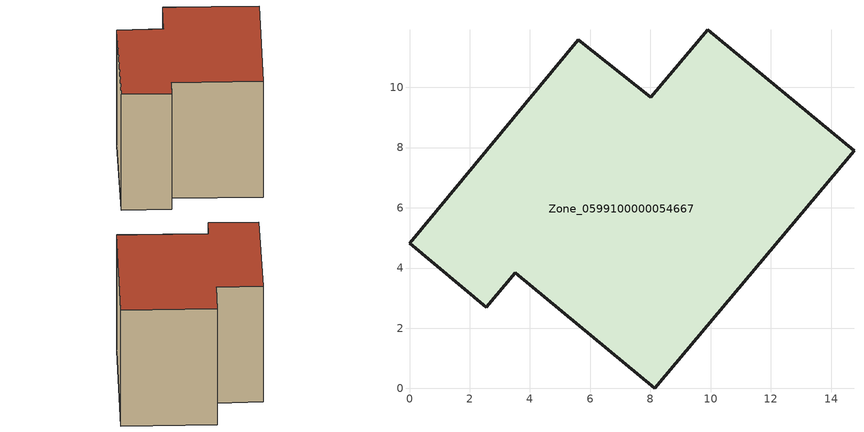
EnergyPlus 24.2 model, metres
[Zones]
Zone_0599100000054667
 floor ground (C_G): 3.51,3.85 2.55,2.7 0,4.82 5.6,11.58 8.01,9.67 9.91,11.92 14.76,7.89 8.14,0 z0
 wall outside (C_F): 2.55,2.7 3.51,3.85 8.14,0 14.76,7.89 9.91,11.92 8.01,9.67 5.6,11.58 0,4.82 2.55,2.7 z0:8.61
 roof outside (C_R): 3.51,3.85 8.14,0 14.76,7.89 9.91,11.92 8.01,9.67 5.6,11.58 0,4.82 2.55,2.7 z8.61
[BUILDING]
Pand.0599100000054667: North Axis=0; Terrain=City; Loads Convergence Tolerance Value=0.04; Temperature Convergence Tolerance Value=0.4; Solar Distribution=FullExterior; Maximum Number of Warmup Days=25; Minimum Number of Warmup Days=1
[Site:Location]
Rotterdam.The.Hague.AP_ZH_NLD Design_Conditions: Latitude=51.96; Longitude=4.45; Time Zone=1; Elevation=-4.5
[SITE:GROUNDTEMPERATURE:BUILDINGSURFACE]
18, 18, 18, 18, 18, 18, 18, 18, 18, 18, 18, 18
[MATERIAL] Thermal Absorptance=0.9; Solar Absorptance=0.7; Visible Absorptance=0.7
Name | Roughness | Thickness | Conductivity | Density | Specific Heat
G.TC.1946-1964 | MediumSmooth | 0.15 | 1 | 540 | 1210
F.TC.1946-1964 | Rough | 0.3 | 0.857143 | 1920 | 840
R.TC.1946-1964 | MediumRough | 0.2 | 0.235294 | 1500 | 1000
[CONSTRUCTION]
C_G: G.TC.1946-1964
C_F: F.TC.1946-1964
C_R: R.TC.1946-1964
[ZONE]
Zone_0599100000054667: Type=1; Multiplier=1; Ceiling Height=Autocalculate; Volume=Autocalculate; Floor Area=autocalculate; Part of Total Floor Area=Yes
[ZONEINFILTRATION:DESIGNFLOWRATE]
Infil_Zone_0599100000054667: Zone or ZoneList or Space or SpaceList=Zone_0599100000054667; Schedule=AlwaysOn; Design Flow Rate Calculation Method=Flow/Area; Flow Rate per Floor Area=0.003; Constant Term Coefficient=1; Temperature Term Coefficient=0; Velocity Term Coefficient=0; Velocity Squared Term Coefficient=0
[HVACTEMPLATE:ZONE:IDEALLOADSAIRSYSTEM]
Zone_0599100000054667: Maximum Heating Supply Air Temperature=50; Minimum Cooling Supply Air Temperature=13; Maximum Heating Supply Air Humidity Ratio=0.0156; Minimum Cooling Supply Air Humidity Ratio=0.0077; Heating Limit=NoLimit; Cooling Limit=NoLimit; Dehumidification Control Type=ConstantSensibleHeatRatio; Cooling Sensible Heat Ratio=0.7; Dehumidification Setpoint=60; Humidification Control Type=None; Humidification Setpoint=30; Outdoor Air Method=None; Outdoor Air Flow Rate per Person=0.00944; Outdoor Air Flow Rate per Zone Floor Area=0; Outdoor Air Flow Rate per Zone=0; Demand Controlled Ventilation Type=None; Outdoor Air Economizer Type=NoEconomizer; Heat Recovery Type=None; Sensible Heat Recovery Effectiveness=0.7; Latent Heat Recovery Effectiveness=0.65
[ZONECONTROL:THERMOSTAT]
ThermostatControl_Zone_0599100000054667: Zone or ZoneList=Zone_0599100000054667; Control Type Schedule=DualSetpointControlType; Control 1=Thermostat_Zone_0599100000054667; Temperature Difference Between Cutout And Setpoint=0
[THERMOSTATSETPOINT:DUALSETPOINT]
Thermostat_Zone_0599100000054667: Heating Setpoint Temperature Schedule=HeatingSetpoint_Zone_0599100000054667; Cooling Setpoint Temperature Schedule=CoolingSetpoint_Zone_0599100000054667
[SCHEDULE:COMPACT]
HeatingSetpoint_Zone_0599100000054667: Through: 12/31, For: AllDays, Until: 24:00, 21
CoolingSetpoint_Zone_0599100000054667: Through: 12/31, For: AllDays, Until: 24:00, 24
DualSetpointControlType: Through: 12/31, For: AllDays, Until: 24:00, 4
AlwaysOn: Through: 12/31, For: AllDays, Until: 24:00, 1
